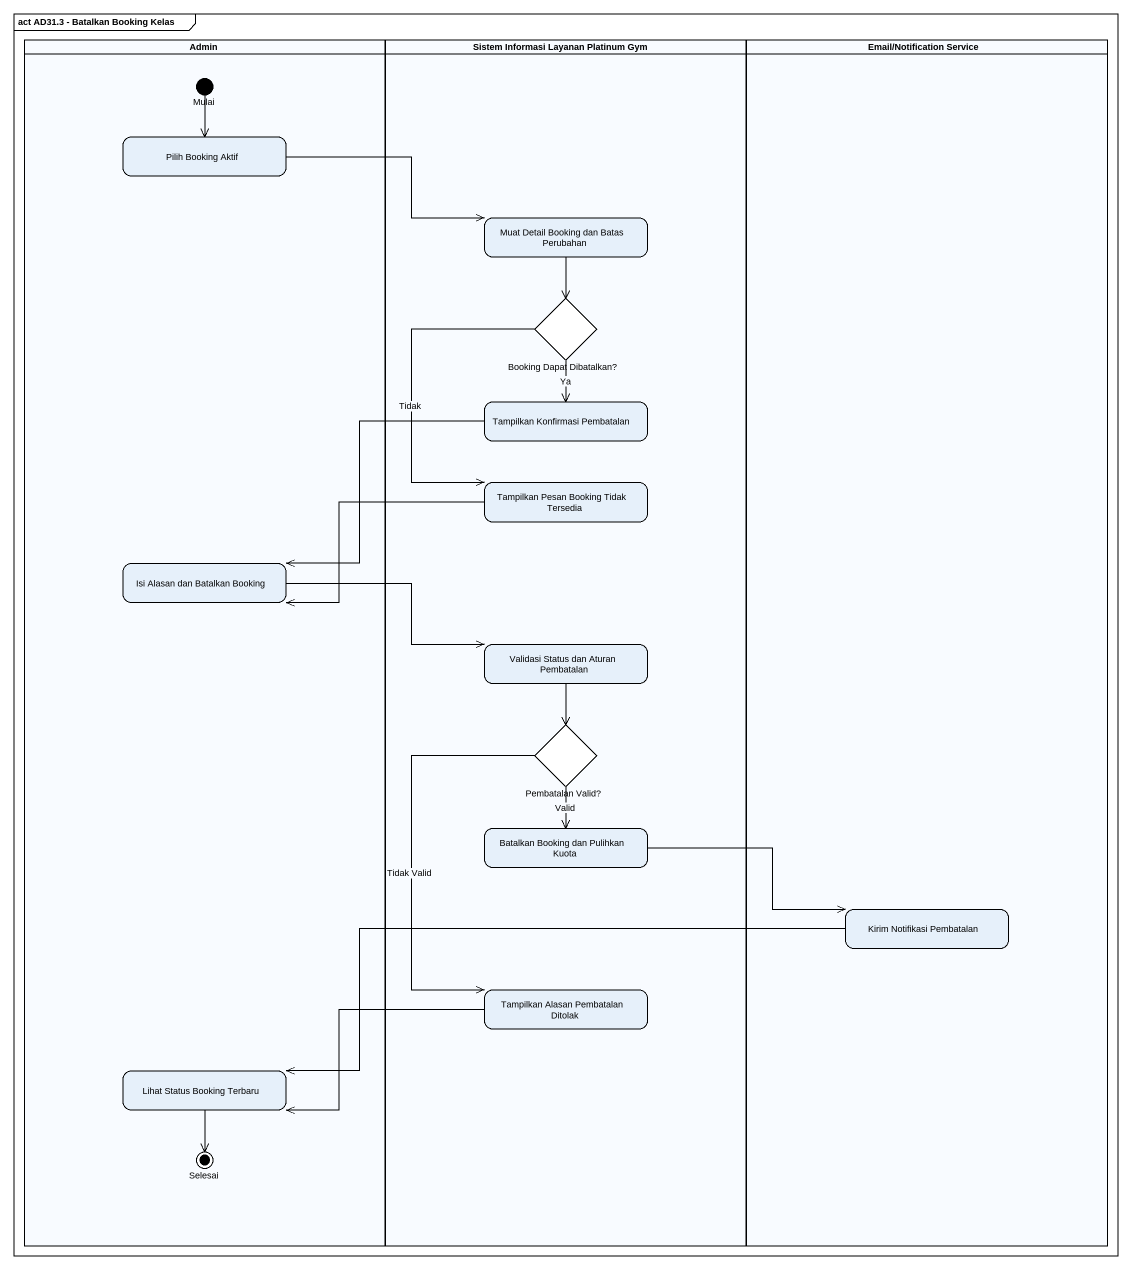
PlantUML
@startuml
mainframe act AD31.3 - Batalkan Booking Kelas
hide empty description
state Admin <<partition>> {
  state Mulai <<start>>
  state "Pilih Booking Aktif" as Pilih_Booking_Aktif
  state "Isi Alasan dan Batalkan Booking" as Isi_Alasan_dan_Batalkan
  state "Lihat Status Booking Terbaru" as Lihat_Status_Booking_Terbaru
  state Selesai <<end>>
}
state "Sistem Informasi Layanan Platinum Gym" as Sistem_Informasi_Layanan <<partition>> {
  state "Muat Detail Booking dan Batas Perubahan" as Muat_Detail_Booking_dan
  state "Booking Dapat Dibatalkan?" as Booking_Dapat_Dibatalkan <<choice>>
  state "Tampilkan Konfirmasi Pembatalan" as Tampilkan_Konfirmasi
  state "Tampilkan Pesan Booking Tidak Tersedia" as Tampilkan_Pesan_Booking
  state "Validasi Status dan Aturan Pembatalan" as Validasi_Status_dan_Aturan
  state "Pembatalan Valid?" as Pembatalan_Valid <<choice>>
  state "Batalkan Booking dan Pulihkan Kuota" as Batalkan_Booking_dan
  state "Tampilkan Alasan Pembatalan Ditolak" as Tampilkan_Alasan_Pembatalan
}
state "Email/Notification Service" as Email_Notification_Service <<partition>> {
  state "Kirim Notifikasi Pembatalan" as Kirim_Notifikasi_Pembatalan
}
Mulai --> Pilih_Booking_Aktif
Pilih_Booking_Aktif -right-> Muat_Detail_Booking_dan
Muat_Detail_Booking_dan --> Booking_Dapat_Dibatalkan
Booking_Dapat_Dibatalkan --> Tampilkan_Konfirmasi : Ya
Booking_Dapat_Dibatalkan --> Tampilkan_Pesan_Booking : Tidak
Tampilkan_Konfirmasi -left-> Isi_Alasan_dan_Batalkan
Tampilkan_Pesan_Booking -left-> Isi_Alasan_dan_Batalkan
Isi_Alasan_dan_Batalkan -right-> Validasi_Status_dan_Aturan
Validasi_Status_dan_Aturan --> Pembatalan_Valid
Pembatalan_Valid --> Batalkan_Booking_dan : Valid
Pembatalan_Valid --> Tampilkan_Alasan_Pembatalan : Tidak Valid
Batalkan_Booking_dan -right-> Kirim_Notifikasi_Pembatalan
Kirim_Notifikasi_Pembatalan -left-> Lihat_Status_Booking_Terbaru
Tampilkan_Alasan_Pembatalan -left-> Lihat_Status_Booking_Terbaru
Lihat_Status_Booking_Terbaru --> Selesai
@enduml
